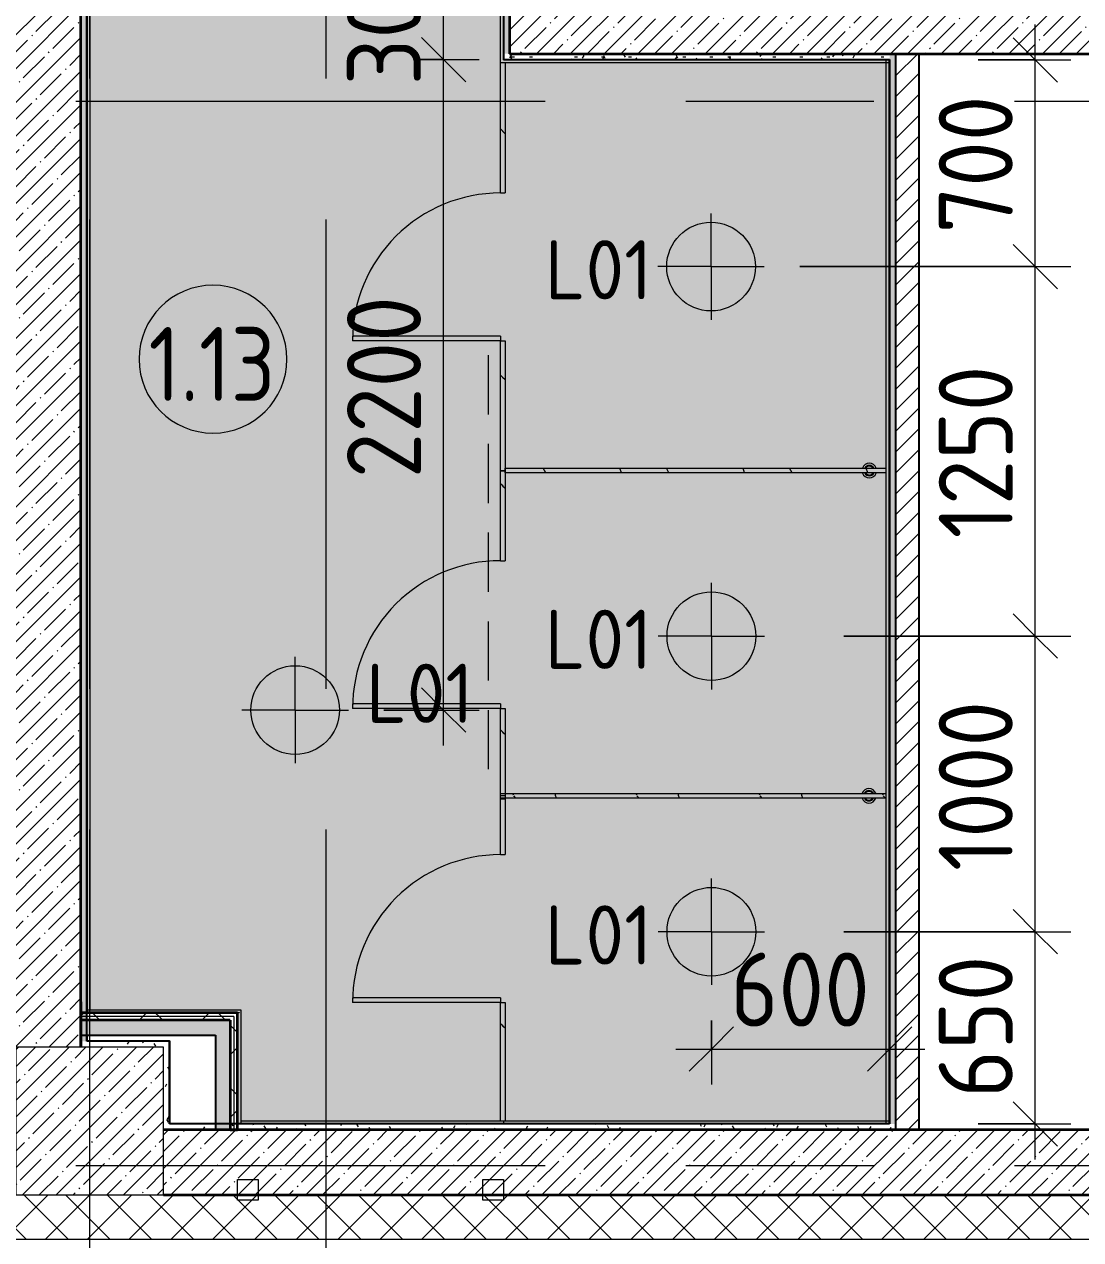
# Model space of a CAD drawing. Header units: millimetres. Extents: x 35802 to 233035, y -8553 to 29000.
# Drawn here: x 65439 to 69012, y -252 to 3859 of the extents above; entities that cross this region are included whole.
import ezdxf

# ---------------------------------------------------------------- set-up
doc = ezdxf.new("R2010")
doc.units = ezdxf.units.MM
doc.linetypes.add('ADSK_Штрих_ш2 п1', pattern=[300, 200, -100])
doc.linetypes.add('Осевая', pattern=[3175, 635, -476.25, 1587.5, -476.25])
for name, color, linetype, lineweight in [('A-ANNO-DIMS', 7, 'Continuous', 9), ('A-ANNO-DIMS-100', 7, 'Continuous', 9), ('A-ANNO-NOTE', 7, 'Continuous', 9), ('A-AREA-IDEN', 7, 'Continuous', 9), ('A-DETL-1', 7, 'ADSK_Штрих_ш2 п1', 9), ('A-DOOR', 7, 'Continuous', 9), ('A-GENM', 7, 'Continuous', 9), ('A-GLAZ', 7, 'Continuous', 9), ('A-GLAZ-1', 7, 'Continuous', 13), ('A-WALL', 7, 'Continuous', 9), ('E-LITE-EQPM-IDEN', 7, 'Continuous', 9), ('I-WALL', 7, 'Continuous', 9), ('S-COLS', 7, 'Continuous', 9), ('Оси', 7, 'Continuous', 9), ('Оси-2', 7, 'Осевая', 9)]:
    doc.layers.add(name, color=color, linetype=linetype, lineweight=lineweight)
doc.layers.add('A-CLNG-PATT-1', color=7, linetype='Continuous', lineweight=9, transparency=1)
doc.layers.add('A-WALL-1', color=7, linetype='Continuous', lineweight=35, true_color=0x3c3c3c)
doc.layers.add('A-WALL-2', color=7, linetype='Continuous', lineweight=25, true_color=0x3c3c3c)
doc.styles.add('GOST Common', font='GOST_Common.ttf', dxfattribs={"height": 200})
doc.styles.add('GOST Common_1', font='GOST_Common.ttf', dxfattribs={"width": 0.9, "height": 250})
doc.styles.add('ISOCPEUR', font='isocpeur.ttf', dxfattribs={"width": 0.9, "height": 250})
doc.dimstyles.new('ISO-2_5_0_9К_БОЛЬШОЙ', dxfattribs={"dimscale": 304.8, "dimtxt": 248.995294, "dimasz": 0.492126, "dimexe": 0.393701, "dimexo": 0.984252, "dimgap": 0, "dimtad": 1, "dimdec": 0, "dimrnd": 10, "dimzin": 0, "dimdsep": 46, "dimtxsty": 'ISOCPEUR', "dimblk1": 'OBLIQUE', "dimblk2": 'OBLIQUE', "dimsah": 1, "dimcen": 0.09, "dimdle": 0.393701, "dimazin": 0, "dimtfac": 1, "dimtdec": 4, "dimtix": 1, "dimtmove": 0, "dimatfit": 3, "dimfxl": 1, "dimtvp": 1, "dimtolj": 1, "dimtzin": 0, "dimarcsym": 2})
pattern_1 = [(45, (0, 0), (-57.02463, 57.02463), []), (45, (57.025, 0), (-57.02463, 57.02463), [100.806, -20.161, 3.353, -16.808])]
pattern_2 = [(18.435, (-2539, 66948.71), (832.99954, 416.50086), [158.05, -1159.038]), (49.399, (-2389.06, 66998.69), (2082.486787, 2499.010644), [76.799, -3763.143]), (46.848, (-2339.08, 66640.5), (5830.957739, 6247.5402574), [182.691, -8951.868]), (19.983, (-2214.13, 66773.78), (3332.002656, 1249.49393), [97.5, -4777.508]), (0, (-2539, 66807.1), (416.5, 416.5), [83.3, -333.2]), (28.443, (-2455.7, 66807.1), (-5414.4962996, -2915.5071394), [227.365, -11140.87]), (354.289, (-2255.78, 66915.39), (-3748.496867, 416.5263), [83.716, -4102.058]), (39.806, (-2172.48, 66907.06), (-2082.48651, -1666.01521), [65.059, -3187.91])]
pattern_3 = [(18.435, (-1240, 66948.71), (832.99954, 416.50086), [158.05, -1159.038]), (49.399, (-1090.06, 66998.69), (2082.486787, 2499.010644), [76.799, -3763.143]), (46.848, (-1040.08, 66640.5), (5830.957739, 6247.5402574), [182.691, -8951.868]), (19.983, (-915.13, 66773.78), (3332.002656, 1249.49393), [97.5, -4777.508]), (0, (-1240, 66807.1), (416.5, 416.5), [83.3, -333.2]), (28.443, (-1156.7, 66807.1), (-5414.4962996, -2915.5071394), [227.365, -11140.87]), (354.289, (-956.78, 66915.39), (-3748.496867, 416.5263), [83.716, -4102.058]), (39.806, (-873.48, 66907.06), (-2082.48651, -1666.01521), [65.059, -3187.91])]
pattern_4 = [(0, (0, 0), (121.92, 30.48), [10.058, -81.382, 10.058, -81.382, -487.68]), (0, (0, 0), (121.92, 30.48), [-182.88, 10.058, -172.822, 10.058, -81.382, -213.36]), (0, (0, 0), (121.92, 30.48), [-457.2, 10.058, -50.902, 10.058, -142.342]), (120, (45.72, 15.24), (-87.356454, 90.345817), [10.058, -81.382, 10.058, -81.382, -487.68]), (120, (45.72, 15.24), (-87.356454, 90.345817), [-182.88, 10.058, -172.822, 10.058, -81.382, -213.36]), (120, (45.72, 15.24), (-87.356454, 90.345817), [-457.2, 10.058, -50.902, 10.058, -142.342]), (240, (60.96, 76.2), (-34.563546, -120.825817), [10.058, -81.382, 10.058, -81.382, -487.68]), (240, (60.96, 76.2), (-34.563546, -120.825817), [-182.88, 10.058, -172.822, 10.058, -81.382, -213.36]), (240, (60.96, 76.2), (-34.563546, -120.825817), [-457.2, 10.058, -50.902, 10.058, -142.342])]
pattern_5 = [(45, (0, 0), (-106.06602, 106.06602), []), (135, (0, 0), (-106.06602, -106.06602), [])]

# ---------------------------------------------------------------- blocks, each defined once
blk = doc.blocks.new('BSC_Колонна _Прямоугольная - 500х500-V10-План расстановки осветительного оборудования 1 этажа в осях 12-23')
at = {"layer": 'S-COLS'}
h = blk.add_hatch(dxfattribs=at)
h.set_pattern_fill('FP_12', color=256, style=0, pattern_type=2)
h.set_pattern_definition([(45, (-65660, -150), (-57.02463, 57.02463), []), (45, (-65602.975, -150), (-57.02463, 57.02463), [100.806, -20.161, 3.353, -16.808])])
h.paths.add_polyline_path([(-250, -250), (250, -250), (250, 250), (-250, 250), (-250, 46.3)])
for p, q in [((250, 250), (-250, 250)), ((-250, 250), (-250, -250)), ((250, -250), (250, 250)), ((-250, -250), (250, -250))]:
    blk.add_line(p, q, dxfattribs=at)
blk = doc.blocks.new('120_Окно_СКБ_1Ст - 120_Окно_СКБ_1Ст 900х2500_h_-20664874-План расстановки осветительного оборудования 1 этажа в осях 12-23')
at = {"layer": 'A-GLAZ-1'}
for p, q in [((-450, -127), (-450, -57)), ((-450, -57), (-380, -57)), ((-380, -57), (-380, -127)), ((380, -127), (380, -57)), ((380, -57), (450, -57)), ((450, -57), (450, -127)), ((-380, -127), (-450, -127)), ((450, -127), (380, -127))]:
    blk.add_line(p, q, dxfattribs=at)
blk = doc.blocks.new('131_Сантехническая перегородка_Дверь_ поз_4 - СД-1-30830986-План расстановки осветительного оборудования 1 этажа в осях 12-23')
at = {"layer": 'A-DOOR'}
h = blk.add_hatch(dxfattribs=at)
h.set_pattern_fill('FP_44', color=256, style=0, pattern_type=2)
h.set_pattern_definition(pattern_2)
h.paths.add_polyline_path([(750, -4.3), (750, -8), (1190, -7), (1190, 8), (750, 8), (750, -3)])
at = {"layer": 'A-GENM'}
h = blk.add_hatch(dxfattribs=at)
h.set_pattern_fill('FP_44', color=256, style=0, pattern_type=2)
h.set_pattern_definition(pattern_2)
h.paths.add_polyline_path([(-190, -8), (250, -8), (250, 8), (-190, 8), (-190, -3)])
at = {"layer": 'A-DOOR'}
for p, q in [((266, 508), (250, 508)), ((250, 8), (250, 508)), ((266, 8), (266, 508)), ((266, 8), (250, 8))]:
    blk.add_line(p, q, dxfattribs=at)
blk.add_arc((250, 8), 500, 360, 90, dxfattribs=at)
at = {"layer": 'A-GENM'}
for p, q in [((-190, 8), (250, 8)), ((-190, 8), (-190, -8)), ((250, 8), (250, -8)), ((750, 8), (1190, 8)), ((750, 8), (750, -8)), ((250, -8), (-190, -8)), ((1190, -8), (750, -8))]:
    blk.add_line(p, q, dxfattribs=at)
blk = doc.blocks.new('131_Сантехническая перегородка_Дверь - СД-1-30819167-План расстановки осветительного оборудования 1 этажа в осях 12-23')
at = {"layer": 'A-DOOR'}
h = blk.add_hatch(dxfattribs=at)
h.set_pattern_fill('FP_48', color=256, style=0, pattern_type=2)
h.set_pattern_definition(pattern_3)
h.paths.add_polyline_path([(805.2, -8), (1110.4, -8), (1110.4, 8), (805.2, 8), (805.2, -3)])
at = {"layer": 'A-GENM'}
h = blk.add_hatch(dxfattribs=at)
h.set_pattern_fill('FP_48', color=256, style=0, pattern_type=2)
h.set_pattern_definition(pattern_3)
h.paths.add_polyline_path([(0, -8), (305.2, -8), (305.2, 8), (0, 8), (0, -3)])
at = {"layer": 'A-DOOR'}
for p, q in [((321.2, 508), (305.2, 508)), ((305.2, 8), (305.2, 508)), ((321.2, 8), (321.2, 508)), ((321.2, 8), (305.2, 8))]:
    blk.add_line(p, q, dxfattribs=at)
blk.add_arc((305.2, 8), 500, 360, 90, dxfattribs=at)
at = {"layer": 'A-GENM'}
for p, q in [((0, 8), (305.2, 8)), ((0, 8), (0, -8)), ((305.2, 8), (305.2, -8)), ((805.2, 8), (1110.4, 8)), ((805.2, 8), (805.2, -8)), ((1110.4, 8), (1110.4, -8)), ((305.2, -8), (0, -8)), ((1110.4, -8), (805.2, -8))]:
    blk.add_line(p, q, dxfattribs=at)
blk = doc.blocks.new('131_Сантехническая перегородка - СП-4-30819166-План расстановки осветительного оборудования 1 этажа в осях 12-23')
at = {"layer": 'A-GENM'}
h = blk.add_hatch(dxfattribs=at)
h.set_pattern_fill('FP_49', color=256, style=0, pattern_type=2)
h.set_pattern_definition([(288.435, (68287.04, 2350), (416.50086, -832.99954), [158.051, -1159.038]), (319.399, (68337.02, 2200.06), (2499.010644, -2082.486787), [76.799, -3763.143]), (316.848, (67978.828, 2150.08), (6247.5402574, -5830.957739), [182.691, -8951.868]), (289.983, (68112.108, 2025.13), (1249.49393, -3332.002656), [97.5, -4777.508]), (270, (68145.43, 2350), (416.5, -416.5), [83.3, -333.2]), (298.443, (68145.428, 2266.7), (-2915.5071394, 5414.4962996), [227.365, -11140.87]), (264.289, (68253.72, 2066.78), (416.5263, 3748.496867), [83.716, -4102.058]), (309.806, (68245.39, 1983.48), (-1666.01521, 2082.48651), [65.059, -3187.91])])
h.paths.add_polyline_path([(1330, 8), (41.3, 8), (41.3, -8), (1330, -8)])
for p, q in [((41.3, 8), (1330, 8)), ((1330, 8), (1330, -8)), ((1330, -8), (41.3, -8))]:
    blk.add_line(p, q, dxfattribs=at)
at = {"layer": 'A-GENM', "flags": 128}
for points in [[(111.4, 8), (111, 8.5), (110.7, 9), (110.3, 9.5), (109.9, 9.9), (109.5, 10.4), (109.1, 10.8), (108.6, 11.2), (108.2, 11.6), (107.7, 12), (107.2, 12.3), (106.7, 12.7), (106.2, 13), (105.7, 13.3), (105.2, 13.6), (104.6, 13.8), (104, 14), (103.5, 14.3), (102.9, 14.4), (102.3, 14.6), (101.7, 14.7), (101.1, 14.9), (100.6, 14.9), (100, 15), (99.4, 15.1), (98.7, 15.1), (98.1, 15.1), (97.5, 15), (96.9, 15), (96.3, 14.9), (95.8, 14.8), (95.2, 14.7), (94.6, 14.5), (94, 14.4), (93.4, 14.2), (92.9, 13.9), (92.3, 13.7), (91.8, 13.4), (91.2, 13.2), (90.7, 12.9), (90.2, 12.5), (89.7, 12.2), (89.2, 11.8), (88.8, 11.4), (88.3, 11), (87.9, 10.6), (87.5, 10.2), (87.1, 9.7), (86.7, 9.3), (86.3, 8.8), (86, 8.3), (85.8, 8)], [(85.8, -8), (86.1, -8.5), (86.5, -9), (86.9, -9.5), (87.2, -9.9), (87.6, -10.4), (88.1, -10.8), (88.5, -11.2), (89, -11.6), (89.4, -12), (89.9, -12.3), (90.4, -12.7), (90.9, -13), (91.5, -13.3), (92, -13.6), (92.6, -13.8), (93.1, -14), (93.7, -14.3), (94.3, -14.4), (94.8, -14.6), (95.4, -14.7), (96, -14.9), (96.6, -14.9), (97.2, -15), (97.8, -15.1), (98.4, -15.1), (99, -15.1), (99.6, -15), (100.2, -15), (100.8, -14.9), (101.4, -14.8), (102, -14.7), (102.6, -14.5), (103.2, -14.4), (103.7, -14.2), (104.3, -13.9), (104.8, -13.7), (105.4, -13.4), (105.9, -13.2), (106.4, -12.9), (106.9, -12.5), (107.4, -12.2), (107.9, -11.8), (108.4, -11.4), (108.8, -11), (109.3, -10.6), (109.7, -10.2), (110.1, -9.7), (110.5, -9.3), (110.8, -8.8), (111.2, -8.3), (111.4, -8)]]:
    blk.add_lwpolyline(points, dxfattribs=at)
at = {"layer": 'A-GENM'}
for radius, start, end in [(24.6, 19.9113, 160.0887), (17.6, 28.9731, 151.0269), (15.1, 78.8699, 146.2189), (15.1, 33.7811, 53.124), (24.6, 199.9113, 340.0887), (17.6, 208.9731, 331.0269), (15.1, 213.7811, 233.124), (15.1, 258.8699, 326.2189)]:
    blk.add_arc((98.6, 0), radius, start, end, dxfattribs=at)
blk = doc.blocks.new('131_Сантехническая перегородка - СП-4-29831414-План расстановки осветительного оборудования 1 этажа в осях 12-23')
at = {"layer": 'A-GENM'}
h = blk.add_hatch(dxfattribs=at)
h.set_pattern_fill('FP_50', color=256, style=0, pattern_type=2)
h.set_pattern_definition([(288.435, (68271.23, 1250), (416.50086, -832.99954), [158.051, -1159.038]), (319.399, (68321.21, 1100.06), (2499.010644, -2082.486787), [76.799, -3763.143]), (316.848, (67963.02, 1050.08), (6247.5402574, -5830.957739), [182.691, -8951.868]), (289.983, (68096.3, 925.13), (1249.49393, -3332.002656), [97.5, -4777.508]), (270, (68129.6, 1250), (416.5, -416.5), [83.3, -333.2]), (298.443, (68129.62, 1166.7), (-2915.5071394, 5414.4962996), [227.365, -11140.87]), (264.289, (68237.91, 966.78), (416.5263, 3748.496867), [83.716, -4102.058]), (309.806, (68229.58, 883.48), (-1666.01521, 2082.48651), [65.059, -3187.91])])
h.paths.add_polyline_path([(1319.5, 8), (25.5, 8), (25.5, -8), (1330, -8), (1330, 8)])
for p, q in [((25.5, 8), (1330, 8)), ((1330, 8), (1330, -8)), ((1330, -8), (25.5, -8))]:
    blk.add_line(p, q, dxfattribs=at)
at = {"layer": 'A-GENM', "flags": 128}
for points in [[(72, 8.8), (71.6, 8.3), (71.4, 8)], [(91.8, 13), (91.3, 13.3), (90.8, 13.6), (90.2, 13.8), (89.7, 14), (89.1, 14.3), (88.5, 14.4), (88, 14.6), (87.4, 14.7), (86.8, 14.9), (86.2, 14.9), (85.6, 15), (85, 15.1), (84.4, 15.1), (83.8, 15.1), (83.2, 15), (82.6, 15), (82, 14.9), (81.4, 14.8), (80.8, 14.7), (80.2, 14.5), (79.6, 14.4), (79.1, 14.2), (78.5, 13.9), (77.9, 13.7), (77.4, 13.4), (76.9, 13.2), (76.4, 12.9), (75.8, 12.5), (75.3, 12.2), (74.9, 11.8), (74.4, 11.4), (74, 11), (73.5, 10.6), (73.1, 10.2), (72.7, 9.7), (72.3, 9.3), (72, 8.8)], [(97, 8), (96.7, 8.5), (96.3, 9), (95.9, 9.5), (95.5, 9.9), (95.1, 10.4), (94.7, 10.8), (94.3, 11.2), (93.8, 11.6), (93.3, 12), (92.9, 12.3), (92.4, 12.7), (91.8, 13)], [(71.4, -8), (71.8, -8.5), (72.1, -9), (72.5, -9.5), (72.9, -9.9), (73.3, -10.4), (73.7, -10.8), (74.1, -11.2), (74.6, -11.6), (75.1, -12), (75.6, -12.3), (76.1, -12.7), (76.6, -13), (77.1, -13.3), (77.6, -13.6), (78.2, -13.8), (78.7, -14), (79.3, -14.3), (79.9, -14.4), (80.5, -14.6), (81.1, -14.7), (81.6, -14.9), (82.2, -14.9), (82.8, -15), (83.4, -15.1), (84, -15.1), (84.6, -15.1), (85.2, -15), (85.8, -15), (86.4, -14.9), (87, -14.8), (87.6, -14.7), (88.2, -14.5), (88.8, -14.4), (89.4, -14.2), (89.9, -13.9), (90.5, -13.7), (91, -13.4), (91.6, -13.2), (92.1, -12.9), (92.6, -12.5), (93.1, -12.2), (93.6, -11.8), (94, -11.4), (94.5, -11), (94.9, -10.6), (95.3, -10.2), (95.7, -9.7), (96.1, -9.3), (96.5, -8.8), (96.8, -8.3), (97, -8)]]:
    blk.add_lwpolyline(points, dxfattribs=at)
at = {"layer": 'A-GENM'}
for radius, start, end in [(24.6, 19.9113, 160.0887), (17.6, 28.9731, 151.0269), (15.1, 78.8699, 146.2189), (15.1, 33.7811, 53.124), (24.6, 199.9113, 340.0887), (17.6, 208.9731, 331.0269), (15.1, 213.7811, 233.124), (15.1, 258.8699, 326.2189)]:
    blk.add_arc((84.2, 0), radius, start, end, dxfattribs=at)
blk = doc.blocks.new('131_Сантехническая перегородка_Дверь_сдвиг_ - СД-1-30823593-План расстановки осветительного оборудования 1 этажа в осях 12-23')
at = {"layer": 'A-GENM'}
h = blk.add_hatch(dxfattribs=at)
h.set_pattern_fill('FP_79', color=256, style=0, pattern_type=2)
h.set_pattern_definition([(18.435, (-151, 66948.71), (832.99954, 416.50086), [158.05, -1159.038]), (49.399, (-1.06, 66998.69), (2082.486787, 2499.010644), [76.799, -3763.143]), (46.848, (48.92, 66640.5), (5830.957739, 6247.5402574), [182.691, -8951.868]), (19.983, (173.87, 66773.78), (3332.002656, 1249.49393), [97.5, -4777.508]), (0, (-151, 66807.1), (416.5, 416.5), [83.3, -333.2]), (28.443, (-67.7, 66807.1), (-5414.4962996, -2915.5071394), [227.365, -11140.87]), (354.289, (132.22, 66915.39), (-3748.496867, 416.5263), [83.716, -4102.058]), (39.806, (215.52, 66907.06), (-2082.48651, -1666.01521), [65.059, -3187.91])])
h.paths.add_polyline_path([(0, -8), (400, -8), (400, 8), (0, 8), (0, -3)])
at = {"layer": 'A-DOOR'}
for p, q in [((416, 508), (400, 508)), ((400, 8), (400, 508)), ((416, 8), (416, 508)), ((416, 8), (400, 8))]:
    blk.add_line(p, q, dxfattribs=at)
blk.add_arc((400, 8), 500, 360, 90, dxfattribs=at)
at = {"layer": 'A-GENM'}
for p, q in [((0, 8), (400, 8)), ((0, 8), (0, -3)), ((400, 8), (400, -8)), ((900, 8), (1100, 8)), ((900, 8), (900, -8)), ((1100, 8), (1100, -8)), ((400, -8), (0, -8)), ((1100, -8), (900, -8))]:
    blk.add_line(p, q, dxfattribs=at)
blk = doc.blocks.new('Марка_Помещения - Номер-25198446-План расстановки осветительного оборудования 1 этажа в осях 12-23')
at = {"layer": 'A-AREA-IDEN'}
for start, end in [(360, 180), (180, 360)]:
    blk.add_arc((0, 0), 2.5, start, end, dxfattribs=at)
blk = doc.blocks.new('DIMBLOCK169-План расстановки осветительного оборудования 1 этажа в осях 12-23')
at = {"layer": 'A-ANNO-DIMS-100', "lineweight": 20}
for p, q in [((66856.9, 3740), (66781.9, 3815)), ((66856.9, 3740), (66931.9, 3665)), ((66856.9, 1540), (66781.9, 1615)), ((66856.9, 1540), (66931.9, 1465))]:
    blk.add_line(p, q, dxfattribs=at)
at = {"layer": 'A-ANNO-DIMS-100'}
for p, q in [((66760, 3740), (66976.9, 3740)), ((66856.9, 3740), (66760, 3740)), ((66856.9, 1420), (66856.9, 3740)), ((66655, 1540), (66976.9, 1540)), ((66856.9, 1540), (66655, 1540))]:
    blk.add_line(p, q, dxfattribs=at)
at = {"layer": 'A-ANNO-DIMS-100', "color": 0, "insert": (66530.3, 2324), "char_height": 250, "width": 758.478, "attachment_point": 1, "rotation": 90, "line_spacing_factor": 1.149209, "style": 'ISOCPEUR'}
blk.add_mtext('2200', dxfattribs=at)
blk = doc.blocks.new('_Oblique')
at = {"color": 0, "linetype": 'ByBlock', "lineweight": -2}
blk.add_line((-0.5, -0.5), (0.5, 0.5), dxfattribs=at)
blk = doc.blocks.new('DIMBLOCK170-План расстановки осветительного оборудования 1 этажа в осях 12-23')
at = {"layer": 'A-ANNO-DIMS-100', "lineweight": 20}
for p, q in [((66856.9, 4040), (66781.9, 4115)), ((66856.9, 4040), (66931.9, 3965)), ((66856.9, 3740), (66781.9, 3815)), ((66856.9, 3740), (66931.9, 3665))]:
    blk.add_line(p, q, dxfattribs=at)
at = {"layer": 'A-ANNO-DIMS-100'}
for p, q in [((66655, 4040), (66976.9, 4040)), ((66856.9, 4040), (66655, 4040)), ((66856.9, 3740), (66856.9, 4040)), ((66760, 3740), (66976.9, 3740)), ((66856.9, 3740), (66760, 3740))]:
    blk.add_line(p, q, dxfattribs=at)
at = {"layer": 'A-ANNO-DIMS-100', "color": 0, "insert": (66530.3, 3653), "char_height": 250, "width": 568.858, "attachment_point": 1, "rotation": 90, "line_spacing_factor": 1.149209, "style": 'ISOCPEUR'}
blk.add_mtext('300', dxfattribs=at)
blk = doc.blocks.new('DIMBLOCK172-План расстановки осветительного оборудования 1 этажа в осях 12-23')
at = {"layer": 'A-ANNO-DIMS-100'}
for p, q in [((68365, 199.1), (68365, 513.1)), ((67762.5, 490), (67762.5, 273.1)), ((67762.5, 393.1), (67762.5, 490)), ((67642.5, 393.1), (68485, 393.1)), ((68365, 393.1), (68365, 199.1))]:
    blk.add_line(p, q, dxfattribs=at)
at = {"layer": 'A-ANNO-DIMS-100', "lineweight": 20}
for p, q in [((67762.5, 393.1), (67837.5, 468.1)), ((68365, 393.1), (68440, 468.1)), ((67762.5, 393.1), (67687.5, 318.1)), ((68365, 393.1), (68290, 318.1))]:
    blk.add_line(p, q, dxfattribs=at)
at = {"layer": 'A-ANNO-DIMS-100', "color": 0, "insert": (67826.7, 719.7), "char_height": 250, "width": 568.858, "attachment_point": 1, "line_spacing_factor": 1.149209, "style": 'ISOCPEUR'}
blk.add_mtext('600', dxfattribs=at)
blk = doc.blocks.new('DIMBLOCK235-План расстановки осветительного оборудования 1 этажа в осях 12-23')
at = {"layer": 'A-ANNO-DIMS-100', "lineweight": 20}
for p, q in [((68858.1, 790), (68783.1, 865)), ((68858.1, 790), (68933.1, 715)), ((68858.1, 140), (68783.1, 215)), ((68858.1, 140), (68933.1, 65))]:
    blk.add_line(p, q, dxfattribs=at)
at = {"layer": 'A-ANNO-DIMS-100'}
for p, q in [((68210, 790), (68978.1, 790)), ((68858.1, 790), (68210, 790)), ((68858.1, 20), (68858.1, 790)), ((68665, 140), (68978.1, 140)), ((68858.1, 140), (68665, 140))]:
    blk.add_line(p, q, dxfattribs=at)
at = {"layer": 'A-ANNO-DIMS-100', "color": 0, "insert": (68531.5, 228), "char_height": 250, "width": 568.858, "attachment_point": 1, "rotation": 90, "line_spacing_factor": 1.149209, "style": 'ISOCPEUR'}
blk.add_mtext('650', dxfattribs=at)
blk = doc.blocks.new('DIMBLOCK236-План расстановки осветительного оборудования 1 этажа в осях 12-23')
at = {"layer": 'A-ANNO-DIMS-100', "lineweight": 20}
for p, q in [((68858.1, 1790), (68783.1, 1865)), ((68858.1, 1790), (68933.1, 1715)), ((68858.1, 790), (68783.1, 865)), ((68858.1, 790), (68933.1, 715))]:
    blk.add_line(p, q, dxfattribs=at)
at = {"layer": 'A-ANNO-DIMS-100'}
for p, q in [((68210, 1790), (68978.1, 1790)), ((68858.1, 1790), (68210, 1790)), ((68858.1, 790), (68858.1, 1790)), ((68210, 790), (68978.1, 790)), ((68858.1, 790), (68210, 790))]:
    blk.add_line(p, q, dxfattribs=at)
at = {"layer": 'A-ANNO-DIMS-100', "color": 0, "insert": (68531.5, 995.5), "char_height": 250, "width": 706.764, "attachment_point": 1, "rotation": 90, "line_spacing_factor": 1.149209, "style": 'ISOCPEUR'}
blk.add_mtext('1000', dxfattribs=at)
blk = doc.blocks.new('DIMBLOCK237-План расстановки осветительного оборудования 1 этажа в осях 12-23')
at = {"layer": 'A-ANNO-DIMS-100', "lineweight": 20}
for p, q in [((68858.1, 3040), (68783.1, 3115)), ((68858.1, 3040), (68933.1, 2965)), ((68858.1, 1790), (68783.1, 1865)), ((68858.1, 1790), (68933.1, 1715))]:
    blk.add_line(p, q, dxfattribs=at)
at = {"layer": 'A-ANNO-DIMS-100'}
for p, q in [((68061.5, 3040), (68978.1, 3040)), ((68858.1, 3040), (68061.5, 3040)), ((68858.1, 1790), (68858.1, 3040)), ((68210, 1790), (68978.1, 1790)), ((68858.1, 1790), (68210, 1790))]:
    blk.add_line(p, q, dxfattribs=at)
at = {"layer": 'A-ANNO-DIMS-100', "color": 0, "insert": (68531.5, 2120.5), "char_height": 250, "width": 706.764, "attachment_point": 1, "rotation": 90, "line_spacing_factor": 1.149209, "style": 'ISOCPEUR'}
blk.add_mtext('1250', dxfattribs=at)
blk = doc.blocks.new('DIMBLOCK238-План расстановки осветительного оборудования 1 этажа в осях 12-23')
at = {"layer": 'A-ANNO-DIMS-100'}
for p, q in [((68858.1, 3040), (68858.1, 3859)), ((68665, 3739), (68978.1, 3739)), ((68858.1, 3739), (68665, 3739)), ((68061.5, 3040), (68978.1, 3040)), ((68858.1, 3040), (68061.5, 3040))]:
    blk.add_line(p, q, dxfattribs=at)
at = {"layer": 'A-ANNO-DIMS-100', "lineweight": 20}
for p, q in [((68858.1, 3739), (68783.1, 3814)), ((68858.1, 3739), (68933.1, 3664)), ((68858.1, 3040), (68783.1, 3115)), ((68858.1, 3040), (68933.1, 2965))]:
    blk.add_line(p, q, dxfattribs=at)
at = {"layer": 'A-ANNO-DIMS-100', "color": 0, "insert": (68531.5, 3152.5), "char_height": 250, "width": 568.858, "attachment_point": 1, "rotation": 90, "line_spacing_factor": 1.149209, "style": 'ISOCPEUR'}
blk.add_mtext('700', dxfattribs=at)

msp = doc.modelspace()

# ---------------------------------------------------------------- hatches: boundary and pattern name
at = {"layer": 'A-CLNG-PATT-1'}
msp.add_hatch(color=256, dxfattribs=at).paths.add_polyline_path([(68365, 140), (68365, 3740), (67060, 3740), (67060, 7660), (65930, 7660), (65930, 7380), (65650, 7380), (65650, 515.5), (66160, 515.5), (66160, 140), (67302.9, 140)])
at = {"layer": 'A-WALL'}
h = msp.add_hatch(dxfattribs=at)
h.set_pattern_fill('FP_17', color=256, style=0, pattern_type=2)
h.set_pattern_definition([(45, (0, 0), (-70.71068, 70.71068), []), (135, (0, 0), (-70.71068, -70.71068), [])])
h.paths.add_polyline_path([(75700, -250), (75700, -100), (38742.7, -100), (38742.7, -250), (75646.2, -250)])
at = {"layer": 'I-WALL'}
h = msp.add_hatch(dxfattribs=at)
h.set_pattern_fill('FP_67', color=256, style=0, pattern_type=2)
h.set_pattern_definition(pattern_4)
h.paths.add_polyline_path([(67060, 3760), (67080, 3760), (67080, 7680), (67060, 7680), (67060, 4850.3)])
h = msp.add_hatch(dxfattribs=at)
h.set_pattern_fill('FP_1', color=256, style=0, pattern_type=2)
h.set_pattern_definition(pattern_1)
h.paths.add_polyline_path([(65410, 400), (65630, 400), (65630, 7400), (65410, 7400), (65410, 713.5)])
h = msp.add_hatch(dxfattribs=at)
h.set_pattern_fill('FP_67', color=256, style=0, pattern_type=2)
h.set_pattern_definition(pattern_4)
h.paths.add_polyline_path([(65650, 420), (65650, 7380), (65630, 7380), (65630, 420)])
h = msp.add_hatch(dxfattribs=at)
h.set_pattern_fill('FP_1', color=256, style=0, pattern_type=2)
h.set_pattern_definition(pattern_1)
h.paths.add_polyline_path([(70420, 3760), (70420, 3980), (67080, 3980), (67080, 3760), (70204.9, 3760)])
h = msp.add_hatch(dxfattribs=at)
h.set_pattern_fill('FP_67', color=256, style=0, pattern_type=2)
h.set_pattern_definition(pattern_4)
h.paths.add_polyline_path([(68365, 3740), (68365, 3760), (67060, 3760), (67060, 3740), (67302.9, 3740)])
h = msp.add_hatch(dxfattribs=at)
h.set_pattern_fill('FP_67', color=256, style=0, pattern_type=2)
h.set_pattern_definition(pattern_4)
h.paths.add_polyline_path([(68365, 140), (68385, 140), (68385, 3760), (68365, 3760), (68365, 713.5)])
h = msp.add_hatch(dxfattribs=at)
h.set_pattern_fill('FP_36', color=256, style=0, pattern_type=2)
h.set_pattern_definition([(45, (0, 0), (-35.35534, 35.35534), [])])
h.paths.add_polyline_path([(68465, 120), (68465, 3760), (68385, 3760), (68385, 120)])
h = msp.add_hatch(dxfattribs=at)
h.set_pattern_fill('FP_74', color=256, style=0, pattern_type=2)
h.set_pattern_definition(pattern_5)
h.paths.add_polyline_path([(66147.5, 503), (66160, 503), (66160, 515.5), (65630, 515.5), (65630, 503), (65851.9, 503)])
h = msp.add_hatch(dxfattribs=at)
h.set_pattern_fill('FP_74', color=256, style=0, pattern_type=2)
h.set_pattern_definition(pattern_5)
h.paths.add_polyline_path([(66135, 490.5), (66147.5, 490.5), (66147.5, 503), (65630, 503), (65630, 490.5), (65851.9, 490.5)])
h = msp.add_hatch(dxfattribs=at)
h.set_pattern_fill('FP_74', color=256, style=0, pattern_type=2)
h.set_pattern_definition(pattern_5)
h.paths.add_polyline_path([(66160, 120), (66160, 503), (66147.5, 503), (66147.5, 120)])
for points in [[(66085, 440.5), (66135, 440.5), (66135, 490.5), (65630, 490.5), (65630, 440.5), (65851.9, 440.5)], [(66135, 120), (66135, 440.5), (66085, 440.5), (66085, 120)]]:
    msp.add_hatch(color=256, dxfattribs=at).paths.add_polyline_path(points)
h = msp.add_hatch(dxfattribs=at)
h.set_pattern_fill('FP_74', color=256, style=0, pattern_type=2)
h.set_pattern_definition(pattern_5)
h.paths.add_polyline_path([(66147.5, 120), (66147.5, 490.5), (66135, 490.5), (66135, 120)])
h = msp.add_hatch(dxfattribs=at)
h.set_pattern_fill('FP_67', color=256, style=0, pattern_type=2)
h.set_pattern_definition(pattern_4)
h.paths.add_polyline_path([(65910, 400), (65930, 400), (65930, 420), (65630, 420), (65630, 400), (65851.9, 400)])
h = msp.add_hatch(dxfattribs=at)
h.set_pattern_fill('FP_67', color=256, style=0, pattern_type=2)
h.set_pattern_definition(pattern_4)
h.paths.add_polyline_path([(65930, 120), (65930, 400), (65910, 400), (65910, 120)])
h = msp.add_hatch(dxfattribs=at)
h.set_pattern_fill('FP_67', color=256, style=0, pattern_type=2)
h.set_pattern_definition(pattern_4)
h.paths.add_polyline_path([(68385, 120), (68385, 140), (65930, 140), (65930, 120), (67302.9, 120)])
h = msp.add_hatch(dxfattribs=at)
h.set_pattern_fill('FP_1', color=256, style=0, pattern_type=2)
h.set_pattern_definition(pattern_1)
h.paths.add_polyline_path([(71655.9, -100), (71860, -100), (71860, 120), (65910, 120), (65910, -100), (70930.4, -100)])

# ---------------------------------------------------------------- linework, layer by layer
at = {"layer": 'A-ANNO-NOTE'}
for p, q in [((67761.5, 3040), (67761.5, 3220)), ((67761.5, 3040), (67581.5, 3040)), ((67761.5, 3040), (67941.5, 3040)), ((67761.5, 3040), (67761.5, 2860)), ((67762.5, 1790), (67762.5, 1970)), ((67762.5, 1790), (67582.5, 1790)), ((67762.5, 1790), (67942.5, 1790)), ((67762.5, 1790), (67762.5, 1610)), ((66355, 1540), (66355, 1720)), ((66355, 1540), (66175, 1540)), ((66355, 1540), (66535, 1540)), ((66355, 1540), (66355, 1360)), ((67762.5, 790), (67762.5, 970)), ((67762.5, 790), (67582.5, 790)), ((67762.5, 790), (67942.5, 790)), ((67762.5, 790), (67762.5, 610))]:
    msp.add_line(p, q, dxfattribs=at)
for centre in [(67761.5, 3040), (67762.5, 1790), (66355, 1540), (67762.5, 790)]:
    msp.add_circle(centre, 150, dxfattribs=at)
at = {"layer": 'A-DETL-1'}
msp.add_line((67007.5, 2740), (67007.5, 1240), dxfattribs=at)
at = {"layer": 'A-WALL'}
for p, q in [((66147.5, 503), (65630, 503)), ((66147.5, 503), (66147.5, 120)), ((38742.7, -250), (75850, -250))]:
    msp.add_line(p, q, dxfattribs=at)
at = {"layer": 'A-WALL-1'}
for p, q in [((65630, 400), (65630, 7400)), ((67080, 3980), (67080, 3760)), ((67080, 3760), (70420, 3760)), ((65630, 552.5), (65630, 400)), ((66160, 515.5), (65630, 515.5)), ((66160, 120), (66160, 515.5)), ((66135, 490.5), (65630, 490.5)), ((66135, 490.5), (66135, 120)), ((71860, 120), (65910, 120)), ((66135, 120), (66160, 120)), ((65910, -100), (75480, -100))]:
    msp.add_line(p, q, dxfattribs=at)
at = {"layer": 'A-WALL-2'}
for p, q in [((67060, 7660), (67060, 3740)), ((65630, 7400), (65630, 552.5)), ((65650, 420), (65650, 7380)), ((68385, 3760), (68385, 120)), ((68465, 120), (68465, 3760)), ((67060, 3740), (68365, 3740)), ((68365, 3740), (68365, 140)), ((65630, 440.5), (66085, 440.5)), ((65930, 420), (65650, 420)), ((65930, 140), (65930, 420)), ((66085, 440.5), (66085, 120)), ((68365, 140), (65930, 140)), ((65910, 120), (68385, 120))]:
    msp.add_line(p, q, dxfattribs=at)
at = {"layer": 'I-WALL'}
for p, q in [((67049, 3729), (67049, 7649)), ((67059, 3743.2), (67059, 7659)), ((65651, 7379), (65651, 515.5)), ((65661, 7380), (65661, 526.5)), ((67059, 3739), (67059, 3742.6)), ((68365, 3729), (67049, 3729)), ((67059, 3739), (67060, 3739)), ((68364, 3739), (67060.4, 3739)), ((68354, 140), (68354, 3740)), ((68364, 141), (68364, 3739)), ((65650, 526.5), (66171, 526.5)), ((65650.4, 516.5), (66165.5, 516.5)), ((66165.5, 515.5), (66160, 515.5)), ((66165.5, 516.5), (66165.5, 515.5)), ((66171, 526.5), (66171, 140)), ((65650, 421), (65931, 421)), ((65651, 440.5), (65651, 421)), ((65931, 421), (65931, 141)), ((65930, 141), (66085, 141)), ((66160, 141), (68364, 141)), ((66171, 151), (67049, 151)), ((67060, 151), (68365, 151)), ((67060, 151), (67060, 140))]:
    msp.add_line(p, q, dxfattribs=at)
at = {"layer": 'Оси'}
for p, q in [((65660, -1999), (65660, 501)), ((66460, -1999), (66460, 501))]:
    msp.add_line(p, q, dxfattribs=at)
at = {"layer": 'Оси-2'}
for p, q in [((65660, 501), (65660, 24898.1)), ((66460, 501), (66460, 24898.1)), ((39101.6, 3600), (82250, 3600)), ((39101.6, 0), (82250, 0))]:
    msp.add_line(p, q, dxfattribs=at)

# ---------------------------------------------------------------- block references
at = {"layer": 'A-AREA-IDEN', "xscale": 99.99999999999993, "yscale": 99.99999999999993, "zscale": 99.99999999999993}
msp.add_blockref('Марка_Помещения - Номер-25198446-План расстановки осветительного оборудования 1 этажа в осях 12-23', (66077, 2726.9), dxfattribs=at)
at = {"layer": 'A-GENM'}
for name, p, rotation in [('131_Сантехническая перегородка_Дверь_ поз_4 - СД-1-30830986-План расстановки осветительного оборудования 1 этажа в осях 12-23', (67057, 2539), 89.99999999997657), ('131_Сантехническая перегородка_Дверь - СД-1-30819167-План расстановки осветительного оборудования 1 этажа в осях 12-23', (67057, 1240), 89.99999999997657), ('131_Сантехническая перегородка - СП-4-30819166-План расстановки осветительного оборудования 1 этажа в осях 12-23', (68395.3, 2350), 180), ('131_Сантехническая перегородка - СП-4-29831414-План расстановки осветительного оборудования 1 этажа в осях 12-23', (68379.5, 1250), 180), ('131_Сантехническая перегородка_Дверь_сдвиг_ - СД-1-30823593-План расстановки осветительного оборудования 1 этажа в осях 12-23', (67057, 151), 89.99999999997657)]:
    msp.add_blockref(name, p, dxfattribs=dict(at, rotation=rotation))
at = {"layer": 'A-GLAZ', "rotation": 180}
msp.add_blockref('120_Окно_СКБ_1Ст - 120_Окно_СКБ_1Ст 900х2500_h_-20664874-План расстановки осветительного оборудования 1 этажа в осях 12-23', (66610, -175), dxfattribs=at)
at = {"layer": 'S-COLS'}
msp.add_blockref('BSC_Колонна _Прямоугольная - 500х500-V10-План расстановки осветительного оборудования 1 этажа в осях 12-23', (65660, 150), dxfattribs=at)

# ---------------------------------------------------------------- texts
at = {"layer": 'A-AREA-IDEN', "insert": (65859, 2835.5), "char_height": 250, "width": 548.354, "attachment_point": 1, "style": 'GOST Common_1'}
msp.add_mtext('1.13', dxfattribs=at)
at = {"layer": 'E-LITE-EQPM-IDEN', "char_height": 200, "width": 472.996, "attachment_point": 1, "style": 'GOST Common'}
for insert in [(67199.4, 3129.3), (67199.4, 1879.3), (66594.8, 1696.7), (67199.4, 879.3)]:
    msp.add_mtext('L01', dxfattribs=dict(at, insert=insert))

# ---------------------------------------------------------------- dimensions: what is measured, and where the dimension line sits
at = {"layer": 'A-ANNO-DIMS'}
for base, p1, p2, override, picture, middle in [((66856.9, 4040), (67060, 3740), (66355, 4040), {"dimpost": '<>', "dimfxl": 766.175558}, 'DIMBLOCK170-План расстановки осветительного оборудования 1 этажа в осях 12-23', (66731.9, 3890)), ((68858.1, 3739), (67761.5, 3040), (68365, 3739), {"dimpost": '<>', "dimfxl": 923.478891}, 'DIMBLOCK238-План расстановки осветительного оборудования 1 этажа в осях 12-23', (68733.1, 3389.5)), ((66856.9, 3740), (66355, 1540), (67060, 3740), {"dimpost": '<>', "dimfxl": 2310.200205}, 'DIMBLOCK169-План расстановки осветительного оборудования 1 этажа в осях 12-23', (66731.9, 2640)), ((68858.1, 3040), (67910, 1790), (67761.5, 3040), {"dimpost": '<>', "dimfxl": 1258.789993}, 'DIMBLOCK237-План расстановки осветительного оборудования 1 этажа в осях 12-23', (68733.1, 2415)), ((68858.1, 1790), (67910, 790), (67910, 1790), {"dimpost": '<>', "dimfxl": 1000}, 'DIMBLOCK236-План расстановки осветительного оборудования 1 этажа в осях 12-23', (68733.1, 1290)), ((68858.1, 790), (68365, 140), (67910, 790), {"dimpost": '<>', "dimfxl": 793.426126}, 'DIMBLOCK235-План расстановки осветительного оборудования 1 этажа в осях 12-23', (68733.1, 465))]:
    dim = msp.add_linear_dim(base=base, p1=p1, p2=p2, angle=90, dimstyle='ISO-2_5_0_9К_БОЛЬШОЙ', override=override, dxfattribs=at)
    dim.commit()
    dim.dimension.update_dxf_attribs({"geometry": picture, "text_midpoint": middle})
dim = msp.add_linear_dim(base=(68365, 393.07399), p1=(67762.49998, 790), p2=(68365, 499.14), dimstyle='ISO-2_5_0_9К_БОЛЬШОЙ', override={"dimpost": '<>', "dimfxl": 669.03349}, dxfattribs=at)
dim.commit()
dim.dimension.update_dxf_attribs({"geometry": 'DIMBLOCK172-План расстановки осветительного оборудования 1 этажа в осях 12-23', "text_midpoint": (68063.74999, 518.07399)})

doc.saveas('drawing.dxf')
